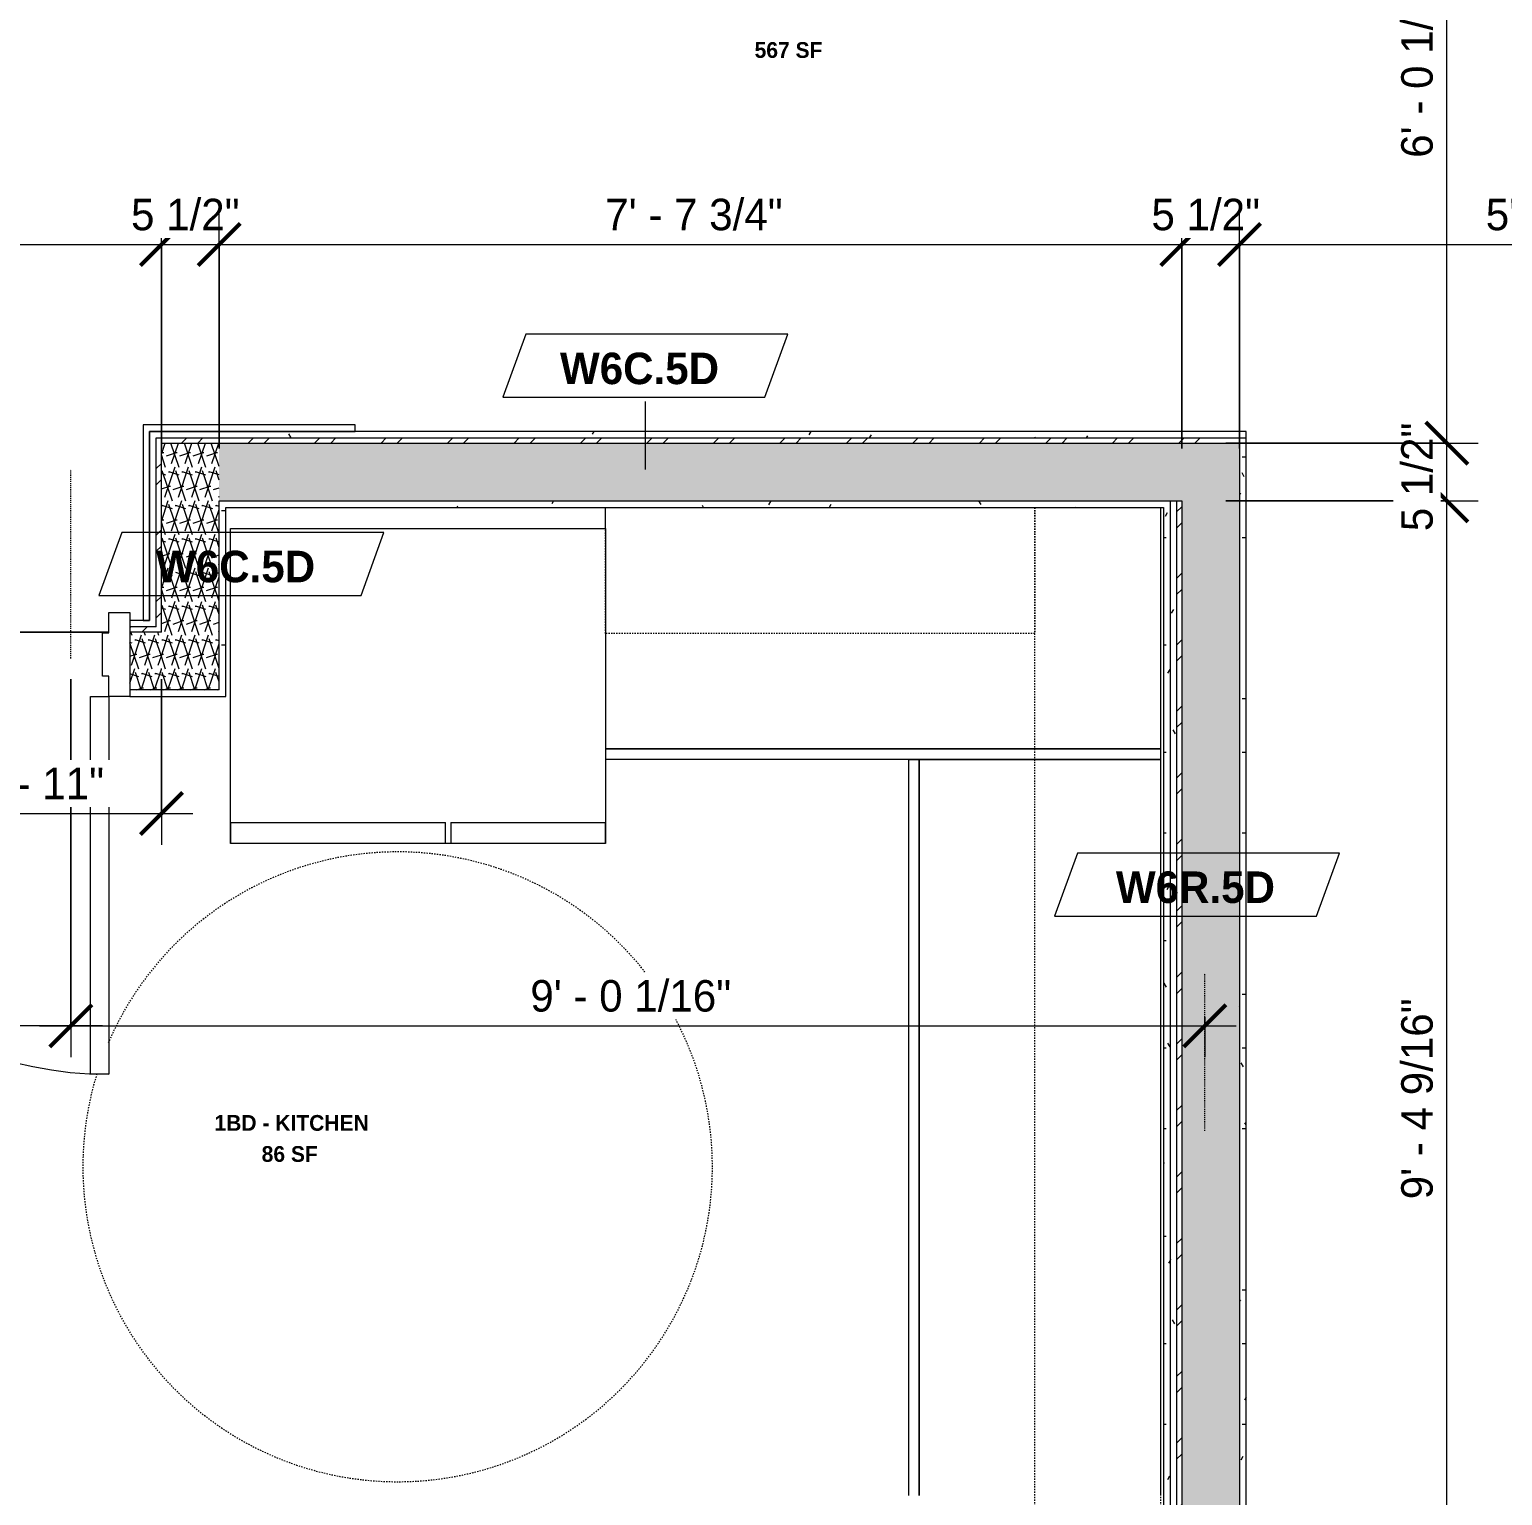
# Model space of a CAD drawing. Header units: inches. Extents: x -4058 to -1781, y 9814 to 12289.
# Drawn here: x -2749.8 to -2609.4, y 10279.3 to 10418.9 of the extents above; entities that cross this region are included whole.
import ezdxf

# ---------------------------------------------------------------- set-up
doc = ezdxf.new("R2010")
doc.units = ezdxf.units.IN
doc.header["$MEASUREMENT"] = 0
doc.linetypes.add('Dash', pattern=[0.25, 0.125, -0.125])
doc.linetypes.add('Dash 3_32_', pattern=[0.1875, 0.09375, -0.09375])
for name, color, linetype, lineweight in [('0-1', 7, 'Continuous', 5), ('0-4', 55, 'Continuous', 9), ('A-ANNO-DIMS', 211, 'Continuous', 9), ('A-ANNO-DIMS-32', 211, 'Continuous', 9), ('A-AREA-IDEN', 2, 'Continuous', 9), ('A-DETL-1', 90, 'Dash 3_32_', 9), ('A-DOOR-1', 7, 'Continuous', 9), ('A-DOOR-FRAM-1', 7, 'Continuous', 9), ('A-FLOR-1', 7, 'Continuous', 9), ('A-GENM', 5, 'Continuous', 9), ('A-GENM-2', 147, 'Dash', 9), ('A-WALL-1', 7, 'Continuous', 9), ('A-WALL-IDEN', 211, 'Continuous', 9), ('A-WALL-PATT-1', 9, 'Continuous', 9), ('I-WALL-2', 7, 'Continuous', 9), ('Q-CASE', 31, 'Continuous', 9), ('Q-CASE-HDLN', 31, 'Dash', 9), ('Q-SPCQ', 91, 'Continuous', 9)]:
    doc.layers.add(name, color=color, linetype=linetype, lineweight=lineweight)
doc.styles.add('Century Gothic', font='ufonts.com_century-gothic.ttf', dxfattribs={"height": 3})
doc.styles.add('Century Gothic_B', font='GOTHICB.TTF', dxfattribs={"height": 3})
doc.styles.add('Century Gothic_B_1', font='GOTHICB.TTF', dxfattribs={"height": 1.5})
doc.dimstyles.new('THE_DIMENSION_STRING_2', dxfattribs={"dimscale": 12, "dimtxt": 3.132505, "dimasz": 0.333333, "dimexe": 0.25, "dimexo": 0.166667, "dimgap": 0.041667, "dimtad": 1, "dimdec": 4, "dimrnd": 0.0625, "dimzin": 3, "dimdsep": 46, "dimlunit": 4, "dimtxsty": 'Century Gothic', "dimblk1": 'OBLIQUE', "dimblk2": 'OBLIQUE', "dimsah": 1, "dimcen": 0.09, "dimdle": 0.25, "dimazin": 0, "dimtfac": 1, "dimtdec": 4, "dimtix": 1, "dimtmove": 0, "dimatfit": 3, "dimfxl": 1, "dimtvp": 1, "dimtfill": 1, "dimfrac": 2, "dimtolj": 1, "dimtzin": 0, "dimarcsym": 2})
doc.dimstyles.new('THE_DIMENSION_STRING_4', dxfattribs={"dimscale": 12, "dimtxt": 3.132505, "dimasz": 0.333333, "dimexe": 0.25, "dimexo": 0.166667, "dimgap": 0.041667, "dimtad": 1, "dimdec": 4, "dimrnd": 0.0625, "dimzin": 3, "dimdsep": 46, "dimlunit": 4, "dimtxsty": 'Century Gothic', "dimblk1": 'OBLIQUE', "dimblk2": 'OBLIQUE', "dimsah": 1, "dimcen": 0.09, "dimdle": 0.25, "dimazin": 0, "dimtfac": 1, "dimtdec": 4, "dimtix": 1, "dimtmove": 0, "dimatfit": 3, "dimfxl": 1, "dimtvp": 1, "dimtfill": 1, "dimfrac": 2, "dimtolj": 1, "dimtzin": 0, "dimarcsym": 2})
doc.dimstyles.new('THE_DIMENSION_STRING_5', dxfattribs={"dimscale": 12, "dimtxt": 3.132505, "dimasz": 0.333333, "dimexe": 0.25, "dimexo": 0.166667, "dimgap": 0.041667, "dimtad": 1, "dimdec": 4, "dimrnd": 0.0625, "dimzin": 3, "dimdsep": 46, "dimlunit": 4, "dimtxsty": 'Century Gothic', "dimblk1": 'OBLIQUE', "dimblk2": 'OBLIQUE', "dimsah": 1, "dimcen": 0.09, "dimdle": 0.25, "dimazin": 0, "dimtfac": 1, "dimtdec": 4, "dimtix": 1, "dimtmove": 0, "dimatfit": 3, "dimfxl": 1, "dimtvp": 1, "dimtfill": 1, "dimfrac": 2, "dimtolj": 1, "dimtzin": 0, "dimarcsym": 2})
pattern_1 = [(0, (0, 0), (10.24, 2.56), [0.422, -7.258, 0.422, -7.258, -40.96]), (0, (0, 0), (10.24, 2.56), [-15.36, 0.422, -14.938, 0.422, -7.258, -17.92]), (0, (0, 0), (10.24, 2.56), [-38.4, 0.422, -4.698, 0.422, -12.378]), (120, (3.84, 1.28), (-7.33702503, 7.58810013), [0.422, -7.258, 0.422, -7.258, -40.96]), (120, (3.84, 1.28), (-7.33702503, 7.58810013), [-15.36, 0.422, -14.938, 0.422, -7.258, -17.92]), (120, (3.84, 1.28), (-7.33702503, 7.58810013), [-38.4, 0.422, -4.698, 0.422, -12.378]), (240, (5.12, 6.4), (-2.90297497, -10.14810013), [0.422, -7.258, 0.422, -7.258, -40.96]), (240, (5.12, 6.4), (-2.90297497, -10.14810013), [-15.36, 0.422, -14.938, 0.422, -7.258, -17.92]), (240, (5.12, 6.4), (-2.90297497, -10.14810013), [-38.4, 0.422, -4.698, 0.422, -12.378])]
pattern_2 = [(45, (0, 0), (-3.1678384, 3.1678384), []), (45, (0, 4.8), (-3.1678384, 3.1678384), [])]
pattern_3 = [(161.57, (0.16, 0.16), (-1.279773737, -0.000426766), [0, -9.107, 1.011, 0]), (18.43, (-0.16, 0.16), (-1.279773737, 0.000426766), [0, -9.107, 1.011, 0]), (108.43, (0.16, 0.16), (0.639452382, -3.199964008), [3.035, -7.083]), (71.57, (-0.16, 0.16), (0.639452382, 3.199964008), [3.035, -7.083])]

# ---------------------------------------------------------------- blocks, each defined once
blk = doc.blocks.new('CTR - 1st Phase - Shell_rvt-1-UNITS PLANS - 3RD FLOOR')
at = {"layer": 'A-FLOR-1'}
for p, q in [((-2742.24, 10361.54), (-2778.24, 10361.54)), ((-2778.24, 10361.54), (-2742.24, 10361.54))]:
    blk.add_line(p, q, dxfattribs=at)
blk = doc.blocks.new('HOLLOW METAL - UNIT DOOR-2191977-UNITS PLANS - 3RD FLOOR')
at = {"layer": 'A-DOOR-1'}
for p, q in [((16.25, -3.875), (18, -3.875)), ((16.25, -39.875), (16.25, -3.875)), ((18, -3.875), (18, -39.875)), ((18, -39.875), (16.25, -39.875))]:
    blk.add_line(p, q, dxfattribs=at)
blk.add_arc((18, -3.875), 36, 180, 270, dxfattribs=at)
at = {"layer": 'A-DOOR-FRAM-1'}
for p, q in [((-20, 4.125), (-18, 4.125)), ((-20, -3.875), (-20, 4.125)), ((-18, 4.125), (-18, 2.1875)), ((18, 4.125), (20, 4.125)), ((18, 2.1875), (18, 4.125)), ((20, 4.125), (20, -3.875)), ((-18, 2.1875), (-17.375, 2.1875)), ((-17.375, 2.1875), (-17.375, -1.9375)), ((17.375, 2.1875), (18, 2.1875)), ((17.375, -1.9375), (17.375, 2.1875)), ((-18, -1.9375), (-18, -3.875)), ((-17.375, -1.9375), (-18, -1.9375)), ((18, -1.9375), (17.375, -1.9375)), ((18, -3.875), (18, -1.9375)), ((-18, -3.875), (-20, -3.875)), ((20, -3.875), (18, -3.875))]:
    blk.add_line(p, q, dxfattribs=at)
blk = doc.blocks.new('CTR - 1st Phase - Common Walls_rvt-1-UNITS PLANS - 3RD FLOOR')
at = {"layer": 'A-WALL-PATT-1'}
h = blk.add_hatch(dxfattribs=at)
h.set_pattern_fill('FP_1', color=256, style=0, pattern_type=2)
h.set_pattern_definition(pattern_1)
h.paths.add_polyline_path([(-2737.74, 10380.04), (-2633.87, 10380.04), (-2633.87, 10380.66), (-2737.74, 10380.66)], flags=0)
h = blk.add_hatch(dxfattribs=at)
h.set_pattern_fill('FP_63', color=256, style=0, pattern_type=2)
h.set_pattern_definition(pattern_2)
h.paths.add_polyline_path([(-2737.74, 10361.54), (-2737.24, 10361.54), (-2737.24, 10380.04), (-2737.74, 10380.04), (-2737.74, 10362.04)], flags=0)
h = blk.add_hatch(dxfattribs=at)
h.set_pattern_fill('FP_63', color=256, style=0, pattern_type=2)
h.set_pattern_definition(pattern_2)
h.paths.add_polyline_path([(-2731.11, 10379.54), (-2634.5, 10379.54), (-2634.5, 10380.04), (-2737.24, 10380.04), (-2737.24, 10379.54), (-2731.74, 10379.54)], flags=0)
h = blk.add_hatch(dxfattribs=at)
h.set_pattern_fill('FP_1', color=256, style=0, pattern_type=2)
h.set_pattern_definition(pattern_1)
h.paths.add_polyline_path([(-2634.5, 10263.71), (-2633.87, 10263.71), (-2633.87, 10380.04), (-2634.5, 10380.04), (-2634.5, 10295.22)], flags=0)
h = blk.add_hatch(dxfattribs=at)
h.set_pattern_fill('FP_5', color=256, style=0, pattern_type=2)
h.set_pattern_definition(pattern_3)
h.paths.add_polyline_path([(-2737.24, 10356.04), (-2731.74, 10356.04), (-2731.74, 10379.54), (-2737.24, 10379.54), (-2737.24, 10361.54)], flags=0)
h = blk.add_hatch(dxfattribs=at)
h.set_pattern_fill('FP_5', color=256, style=0, pattern_type=2)
h.set_pattern_definition(pattern_3)
h.paths.add_polyline_path([(-2731.11, 10374.04), (-2640, 10374.04), (-2640, 10379.54), (-2731.74, 10379.54), (-2731.74, 10374.04)], flags=0)
h = blk.add_hatch(dxfattribs=at)
h.set_pattern_fill('FP_5', color=256, style=0, pattern_type=2)
h.set_pattern_definition(pattern_3)
h.paths.add_polyline_path([(-2634.5, 10263.71), (-2634.5, 10379.54), (-2640, 10379.54), (-2640, 10263.71), (-2637.03, 10263.71)], flags=0)
h = blk.add_hatch(dxfattribs=at)
h.set_pattern_fill('FP_1', color=256, style=0, pattern_type=2)
h.set_pattern_definition(pattern_1)
h.paths.add_polyline_path([(-2731.74, 10355.41), (-2731.11, 10355.41), (-2731.11, 10374.04), (-2731.74, 10374.04), (-2731.74, 10356.04)], flags=0)
h = blk.add_hatch(dxfattribs=at)
h.set_pattern_fill('FP_1', color=256, style=0, pattern_type=2)
h.set_pattern_definition(pattern_1)
h.paths.add_polyline_path([(-2731.11, 10373.41), (-2641.75, 10373.41), (-2641.75, 10374.04), (-2731.11, 10374.04)], flags=0)
h = blk.add_hatch(dxfattribs=at)
h.set_pattern_fill('FP_1', color=256, style=0, pattern_type=2)
h.set_pattern_definition(pattern_1)
h.paths.add_polyline_path([(-2641.75, 10263.71), (-2641.12, 10263.71), (-2641.12, 10374.04), (-2641.75, 10374.04), (-2641.75, 10295.22)], flags=0)
h = blk.add_hatch(dxfattribs=at)
h.set_pattern_fill('FP_1', color=256, style=0, pattern_type=2)
h.set_pattern_definition(pattern_1)
h.paths.add_polyline_path([(-2641.12, 10263.71), (-2640.5, 10263.71), (-2640.5, 10374.04), (-2641.12, 10374.04), (-2641.12, 10295.22)], flags=0)
h = blk.add_hatch(dxfattribs=at)
h.set_pattern_fill('FP_63', color=256, style=0, pattern_type=2)
h.set_pattern_definition(pattern_2)
h.paths.add_polyline_path([(-2640, 10263.71), (-2640, 10374.04), (-2640.5, 10374.04), (-2640.5, 10263.71)], flags=0)
h = blk.add_hatch(dxfattribs=at)
h.set_pattern_fill('FP_5', color=256, style=0, pattern_type=2)
h.set_pattern_definition(pattern_3)
h.paths.add_polyline_path([(-2796.02, 10356.04), (-2780.24, 10356.04), (-2780.24, 10361.54), (-2796.02, 10361.54)], flags=0)
h.paths.add_polyline_path([(-2740.24, 10356.04), (-2737.24, 10356.04), (-2737.24, 10361.54), (-2740.24, 10361.54), (-2740.24, 10357.35)], flags=0)
h = blk.add_hatch(dxfattribs=at)
h.set_pattern_fill('FP_1', color=256, style=0, pattern_type=2)
h.set_pattern_definition(pattern_1)
h.paths.add_polyline_path([(-2794.9, 10362.04), (-2780.24, 10362.04), (-2780.24, 10362.66), (-2795.52, 10362.66), (-2795.52, 10362.04)], flags=0)
h.paths.add_polyline_path([(-2740.24, 10362.04), (-2738.36, 10362.04), (-2738.36, 10362.66), (-2740.24, 10362.66)], flags=0)
h = blk.add_hatch(dxfattribs=at)
h.set_pattern_fill('FP_63', color=256, style=0, pattern_type=2)
h.set_pattern_definition(pattern_2)
h.paths.add_polyline_path([(-2794.9, 10361.54), (-2780.24, 10361.54), (-2780.24, 10362.04), (-2795.52, 10362.04), (-2795.52, 10361.54)], flags=0)
h.paths.add_polyline_path([(-2738.36, 10361.54), (-2737.74, 10361.54), (-2737.74, 10362.04), (-2740.24, 10362.04), (-2740.24, 10361.54)], flags=0)
h = blk.add_hatch(dxfattribs=at)
h.set_pattern_fill('FP_1', color=256, style=0, pattern_type=2)
h.set_pattern_definition(pattern_1)
h.paths.add_polyline_path([(-2803.27, 10355.41), (-2780.24, 10355.41), (-2780.24, 10356.04), (-2803.27, 10356.04)], flags=0)
h.paths.add_polyline_path([(-2738.36, 10355.41), (-2731.74, 10355.41), (-2731.74, 10356.04), (-2740.24, 10356.04), (-2740.24, 10355.41)], flags=0)
at = {"layer": 'A-WALL-1'}
for p, q in [((-2737.74, 10380.04), (-2737.24, 10380.04)), ((-2737.74, 10362.04), (-2737.74, 10380.04)), ((-2737.24, 10380.04), (-2731.11, 10380.04)), ((-2731.11, 10380.04), (-2641.75, 10380.04)), ((-2641.75, 10380.04), (-2634.5, 10380.04)), ((-2634.5, 10380.04), (-2634.5, 10379.54)), ((-2634.5, 10380.04), (-2633.87, 10380.04)), ((-2634.5, 10380.04), (-2634.5, 10379.54)), ((-2737.24, 10379.54), (-2731.74, 10379.54)), ((-2737.24, 10361.54), (-2737.24, 10379.54)), ((-2731.74, 10379.54), (-2731.11, 10379.54)), ((-2731.11, 10379.54), (-2641.75, 10379.54)), ((-2641.75, 10379.54), (-2640, 10379.54)), ((-2640, 10379.54), (-2634.5, 10379.54)), ((-2634.5, 10379.54), (-2634.5, 10263.71)), ((-2731.74, 10374.04), (-2731.11, 10374.04)), ((-2731.74, 10356.04), (-2731.74, 10374.04)), ((-2731.11, 10374.04), (-2641.75, 10374.04)), ((-2641.75, 10374.04), (-2641.12, 10374.04)), ((-2641.12, 10374.04), (-2641.12, 10263.71)), ((-2641.12, 10374.04), (-2640.5, 10374.04)), ((-2640.5, 10374.04), (-2640.5, 10263.71)), ((-2640.5, 10374.04), (-2640, 10374.04)), ((-2640, 10374.04), (-2640, 10263.71)), ((-2738.36, 10362.04), (-2740.24, 10362.04)), ((-2738.36, 10361.54), (-2740.24, 10361.54)), ((-2737.74, 10362.04), (-2738.36, 10362.04)), ((-2737.74, 10361.54), (-2738.36, 10361.54)), ((-2737.24, 10361.54), (-2737.74, 10361.54)), ((-2738.36, 10356.04), (-2740.24, 10356.04)), ((-2737.24, 10356.04), (-2738.36, 10356.04)), ((-2731.74, 10356.04), (-2737.24, 10356.04))]:
    blk.add_line(p, q, dxfattribs=at)
at = {"layer": 'I-WALL-2'}
for p, q in [((-2738.99, 10381.29), (-2738.99, 10362.66)), ((-2738.36, 10381.29), (-2738.99, 10381.29)), ((-2718.77, 10381.29), (-2738.36, 10381.29)), ((-2718.77, 10380.66), (-2718.77, 10381.29)), ((-2738.36, 10380.66), (-2738.36, 10362.66)), ((-2737.74, 10380.66), (-2738.36, 10380.66)), ((-2738.36, 10380.66), (-2718.77, 10380.66)), ((-2738.36, 10362.66), (-2738.36, 10380.66)), ((-2731.11, 10380.66), (-2737.74, 10380.66)), ((-2641.75, 10380.66), (-2731.11, 10380.66)), ((-2633.87, 10380.66), (-2641.75, 10380.66)), ((-2633.87, 10380.04), (-2633.87, 10380.66)), ((-2633.87, 10263.71), (-2633.87, 10380.04)), ((-2731.11, 10373.41), (-2641.75, 10373.41)), ((-2731.11, 10355.41), (-2731.11, 10373.41)), ((-2641.75, 10373.41), (-2641.75, 10263.71)), ((-2738.36, 10362.66), (-2740.24, 10362.66)), ((-2738.99, 10362.66), (-2738.36, 10362.66)), ((-2740.24, 10355.41), (-2738.36, 10355.41)), ((-2738.36, 10355.41), (-2731.74, 10355.41)), ((-2731.74, 10355.41), (-2731.11, 10355.41))]:
    blk.add_line(p, q, dxfattribs=at)
at = {"layer": '0-4'}
blk.add_blockref('HOLLOW METAL - UNIT DOOR-2191977-UNITS PLANS - 3RD FLOOR', (-2760.24, 10359.29), dxfattribs=at)
blk = doc.blocks.new('OD_CW_Upper Cabinet - OD_CW_Upper Cabinet-3856829-UNITS PLANS - 3RD FLOOR')
at = {"layer": 'Q-CASE-HDLN'}
for p, q in [((0.74, -24), (0.74, -12)), ((0.74, -12), (115.86, -12)), ((115.86, -12), (115.86, -24)), ((115.86, -24), (0.74, -24))]:
    blk.add_line(p, q, dxfattribs=at)
blk = doc.blocks.new('OD_CW_Base Cabinet - OD_CW_Base Cabinet-V71-UNITS PLANS - 3RD FLOOR')
at = {"layer": 'Q-CASE'}
for p, q in [((0.74, 0), (70.86, 0)), ((0.74, 0), (70.86, 0)), ((70.86, -1), (0.74, -1)), ((0.74, -1), (70.86, -1)), ((70.86, 0), (70.86, -24)), ((70.86, 0), (70.86, -1)), ((70.86, -1), (70.86, -24)), ((70.86, -24), (0.74, -24)), ((70.86, -24), (0.74, -24))]:
    blk.add_line(p, q, dxfattribs=at)
blk = doc.blocks.new('ADA Clearances - 5ft Circle-V106-UNITS PLANS - 3RD FLOOR')
at = {"layer": 'A-GENM-2'}
for start, end in [(0, 156.782), (162.8714, 0)]:
    blk.add_arc((0, 0), 30, start, end, dxfattribs=at)
blk = doc.blocks.new('OD_CW_Upper Cabinet - OD_CW_Upper Cabinet-3876543-UNITS PLANS - 3RD FLOOR')
at = {"layer": 'Q-CASE-HDLN'}
for p, q in [((0.74, -24), (0.74, -12)), ((0.74, -12), (41.64, -12)), ((41.64, -12), (41.64, -24)), ((41.64, -24), (0.74, -24))]:
    blk.add_line(p, q, dxfattribs=at)
blk = doc.blocks.new('OD_CW_Base Cabinet - OD_CW_Base Cabinet-V73-UNITS PLANS - 3RD FLOOR')
at = {"layer": 'Q-CASE'}
for p, q in [((0.74, -24), (0.74, 0)), ((0.74, 0), (53.64, 0)), ((0.74, -1), (0.74, 0)), ((0.74, 0), (53.64, 0)), ((53.64, -1), (0.74, -1)), ((0.74, -24), (0.74, -1)), ((0.74, -1), (53.64, -1)), ((53.64, -22), (53.64, -24)), ((53.64, -22), (53.64, -24))]:
    blk.add_line(p, q, dxfattribs=at)
blk = doc.blocks.new('Refrigerator_-_Side-by-Side_6047 - 36_ X 30_-1372843-UNITS PLANS - 3RD FLOOR')
at = {"layer": 'Q-SPCQ'}
for p, q in [((-17.88, 15.58), (17.87, 15.58)), ((-17.88, -14.42), (-17.88, 15.58)), ((-17.88, 15.58), (-3.13, 15.58)), ((-17.88, 15.58), (-17.88, 13.58)), ((-3.13, 13.58), (-3.13, 15.58)), ((-2.63, 15.58), (17.87, 15.58)), ((-2.63, 15.58), (-2.63, 13.58)), ((17.87, 15.58), (17.87, -14.42)), ((17.87, 13.58), (17.87, 15.58)), ((-3.13, 13.58), (-17.88, 13.58)), ((17.87, 13.58), (-2.63, 13.58)), ((17.87, -14.42), (-17.88, -14.42))]:
    blk.add_line(p, q, dxfattribs=at)
blk = doc.blocks.new('Wall Tag - Arch Wall-3956453-UNITS PLANS - 3RD FLOOR')
at = {"layer": 'A-WALL-IDEN'}
for p, q in [((-0.3561, 0.0937), (-0.4244, -0.0937)), ((0.4244, 0.0937), (-0.3561, 0.0937)), ((0.3561, -0.0937), (0.4244, 0.0937)), ((-0.4244, -0.0937), (0.3561, -0.0937))]:
    blk.add_line(p, q, dxfattribs=at)
blk = doc.blocks.new('DIMBLOCK408-UNITS PLANS - 3RD FLOOR')
at = {"layer": 'A-ANNO-DIMS-32'}
for p, q in [((-2745.86, 10357.04), (-2745.86, 10321.04)), ((-2745.86, 10324.04), (-2745.86, 10357.04)), ((-2812.02, 10339.04), (-2812.02, 10321.04)), ((-2812.02, 10324.04), (-2812.02, 10339.04)), ((-2742.86, 10324.04), (-2812.02, 10324.04))]:
    blk.add_line(p, q, dxfattribs=at)
at = {"layer": 'A-ANNO-DIMS-32', "lineweight": 50}
for p, q in [((-2812.02, 10324.04), (-2810.02, 10326.04)), ((-2745.86, 10324.04), (-2743.86, 10326.04)), ((-2812.02, 10324.04), (-2814.02, 10322.04)), ((-2745.86, 10324.04), (-2747.86, 10322.04))]:
    blk.add_line(p, q, dxfattribs=at)
at = {"layer": 'A-ANNO-DIMS-32', "color": 0, "insert": (-2789.19, 10328.39), "char_height": 3, "width": 24.5827, "attachment_point": 1, "line_spacing_factor": 0.984502, "style": 'Century Gothic', "bg_fill": 3, "box_fill_scale": 1.25, "bg_fill_color": 256, "bg_fill_true_color": 13158600, "bg_fill_transparency": 0}
blk.add_mtext('5\' - 6 3/16"', dxfattribs=at)
blk = doc.blocks.new('_Oblique')
at = {"color": 0, "linetype": 'ByBlock', "lineweight": -2}
blk.add_line((-0.5, -0.5), (0.5, 0.5), dxfattribs=at)
blk = doc.blocks.new('DIMBLOCK869-UNITS PLANS - 3RD FLOOR')
at = {"layer": 'A-ANNO-DIMS-32'}
for p, q in [((-2745.86, 10357.04), (-2745.86, 10321.04)), ((-2745.86, 10324.04), (-2745.86, 10357.04)), ((-2637.81, 10324.87), (-2637.81, 10321.04)), ((-2637.81, 10324.04), (-2637.81, 10324.87)), ((-2748.86, 10324.04), (-2634.81, 10324.04))]:
    blk.add_line(p, q, dxfattribs=at)
at = {"layer": 'A-ANNO-DIMS-32', "lineweight": 50}
for p, q in [((-2745.86, 10324.04), (-2743.86, 10326.04)), ((-2637.81, 10324.04), (-2635.81, 10326.04)), ((-2745.86, 10324.04), (-2747.86, 10322.04)), ((-2637.81, 10324.04), (-2639.81, 10322.04))]:
    blk.add_line(p, q, dxfattribs=at)
at = {"layer": 'A-ANNO-DIMS-32', "color": 0, "insert": (-2702.08, 10328.39), "char_height": 3, "width": 24.5827, "attachment_point": 1, "line_spacing_factor": 0.984502, "style": 'Century Gothic', "bg_fill": 3, "box_fill_scale": 1.25, "bg_fill_color": 256, "bg_fill_true_color": 13158600, "bg_fill_transparency": 0}
blk.add_mtext('9\' - 0 1/16"', dxfattribs=at)
blk = doc.blocks.new('DIMBLOCK1139-UNITS PLANS - 3RD FLOOR')
at = {"layer": 'A-ANNO-DIMS-32'}
for p, q in [((-2796.02, 10379.04), (-2796.02, 10401.47)), ((-2737.24, 10379.04), (-2737.24, 10401.47)), ((-2796.02, 10398.47), (-2737.24, 10398.47)), ((-2796.02, 10398.47), (-2796.02, 10379.04)), ((-2737.24, 10398.47), (-2737.24, 10379.04))]:
    blk.add_line(p, q, dxfattribs=at)
at = {"layer": 'A-ANNO-DIMS-32', "lineweight": 50}
for p, q in [((-2796.02, 10398.47), (-2794.02, 10400.47)), ((-2737.24, 10398.47), (-2735.24, 10400.47)), ((-2796.02, 10398.47), (-2798.02, 10396.47)), ((-2737.24, 10398.47), (-2739.24, 10396.47))]:
    blk.add_line(p, q, dxfattribs=at)
at = {"layer": 'A-ANNO-DIMS-32', "color": 0, "insert": (-2779.21, 10402.82), "char_height": 3, "width": 30.1914, "attachment_point": 1, "line_spacing_factor": 0.984502, "style": 'Century Gothic', "bg_fill": 3, "box_fill_scale": 1.25, "bg_fill_color": 256, "bg_fill_true_color": 13158600, "bg_fill_transparency": 0}
blk.add_mtext('4\' - 10 13/16"', dxfattribs=at)
blk = doc.blocks.new('DIMBLOCK1140-UNITS PLANS - 3RD FLOOR')
at = {"layer": 'A-ANNO-DIMS-32'}
for p, q in [((-2737.24, 10379.04), (-2737.24, 10401.47)), ((-2731.74, 10379.04), (-2731.74, 10401.47)), ((-2737.24, 10398.47), (-2731.74, 10398.47)), ((-2737.24, 10398.47), (-2737.24, 10379.04)), ((-2731.74, 10398.47), (-2731.74, 10379.04))]:
    blk.add_line(p, q, dxfattribs=at)
at = {"layer": 'A-ANNO-DIMS-32', "lineweight": 50}
for p, q in [((-2737.24, 10398.47), (-2735.24, 10400.47)), ((-2731.74, 10398.47), (-2729.74, 10400.47)), ((-2737.24, 10398.47), (-2739.24, 10396.47)), ((-2731.74, 10398.47), (-2733.74, 10396.47))]:
    blk.add_line(p, q, dxfattribs=at)
at = {"layer": 'A-ANNO-DIMS-32', "color": 0, "insert": (-2740.13, 10402.82), "char_height": 3, "width": 13.5444, "attachment_point": 1, "line_spacing_factor": 0.984502, "style": 'Century Gothic', "bg_fill": 3, "box_fill_scale": 1.25, "bg_fill_color": 256, "bg_fill_true_color": 13158600, "bg_fill_transparency": 0}
blk.add_mtext('5 1/2"', dxfattribs=at)
blk = doc.blocks.new('DIMBLOCK1141-UNITS PLANS - 3RD FLOOR')
at = {"layer": 'A-ANNO-DIMS-32'}
for p, q in [((-2731.74, 10379.04), (-2731.74, 10401.47)), ((-2640, 10379.04), (-2640, 10401.47)), ((-2731.74, 10398.47), (-2640, 10398.47)), ((-2731.74, 10398.47), (-2731.74, 10379.04)), ((-2640, 10398.47), (-2640, 10379.04))]:
    blk.add_line(p, q, dxfattribs=at)
at = {"layer": 'A-ANNO-DIMS-32', "lineweight": 50}
for p, q in [((-2731.74, 10398.47), (-2729.74, 10400.47)), ((-2640, 10398.47), (-2638, 10400.47)), ((-2731.74, 10398.47), (-2733.74, 10396.47)), ((-2640, 10398.47), (-2642, 10396.47))]:
    blk.add_line(p, q, dxfattribs=at)
at = {"layer": 'A-ANNO-DIMS-32', "color": 0, "insert": (-2694.94, 10402.82), "char_height": 3, "width": 21.7784, "attachment_point": 1, "line_spacing_factor": 0.984502, "style": 'Century Gothic', "bg_fill": 3, "box_fill_scale": 1.25, "bg_fill_color": 256, "bg_fill_true_color": 13158600, "bg_fill_transparency": 0}
blk.add_mtext('7\' - 7 3/4"', dxfattribs=at)
blk = doc.blocks.new('DIMBLOCK1142-UNITS PLANS - 3RD FLOOR')
at = {"layer": 'A-ANNO-DIMS-32'}
for p, q in [((-2640, 10379.04), (-2640, 10401.47)), ((-2634.5, 10379.04), (-2634.5, 10401.47)), ((-2640, 10398.47), (-2634.5, 10398.47)), ((-2640, 10398.47), (-2640, 10379.04)), ((-2634.5, 10398.47), (-2634.5, 10379.04))]:
    blk.add_line(p, q, dxfattribs=at)
at = {"layer": 'A-ANNO-DIMS-32', "lineweight": 50}
for p, q in [((-2640, 10398.47), (-2638, 10400.47)), ((-2634.5, 10398.47), (-2632.5, 10400.47)), ((-2640, 10398.47), (-2642, 10396.47)), ((-2634.5, 10398.47), (-2636.5, 10396.47))]:
    blk.add_line(p, q, dxfattribs=at)
at = {"layer": 'A-ANNO-DIMS-32', "color": 0, "insert": (-2642.89, 10402.82), "char_height": 3, "width": 13.5444, "attachment_point": 1, "line_spacing_factor": 0.984502, "style": 'Century Gothic', "bg_fill": 3, "box_fill_scale": 1.25, "bg_fill_color": 256, "bg_fill_true_color": 13158600, "bg_fill_transparency": 0}
blk.add_mtext('5 1/2"', dxfattribs=at)
blk = doc.blocks.new('DIMBLOCK1143-UNITS PLANS - 3RD FLOOR')
at = {"layer": 'A-ANNO-DIMS-32'}
for p, q in [((-2634.5, 10379.04), (-2634.5, 10401.47)), ((-2567.07, 10379.04), (-2567.07, 10401.47)), ((-2634.5, 10398.47), (-2567.07, 10398.47)), ((-2634.5, 10398.47), (-2634.5, 10379.04)), ((-2567.07, 10398.47), (-2567.07, 10379.04))]:
    blk.add_line(p, q, dxfattribs=at)
at = {"layer": 'A-ANNO-DIMS-32', "lineweight": 50}
for p, q in [((-2634.5, 10398.47), (-2632.5, 10400.47)), ((-2567.07, 10398.47), (-2565.07, 10400.47)), ((-2634.5, 10398.47), (-2636.5, 10396.47)), ((-2567.07, 10398.47), (-2569.07, 10396.47))]:
    blk.add_line(p, q, dxfattribs=at)
at = {"layer": 'A-ANNO-DIMS-32', "color": 0, "insert": (-2611.03, 10402.82), "char_height": 3, "width": 24.5827, "attachment_point": 1, "line_spacing_factor": 0.984502, "style": 'Century Gothic', "bg_fill": 3, "box_fill_scale": 1.25, "bg_fill_color": 256, "bg_fill_true_color": 13158600, "bg_fill_transparency": 0}
blk.add_mtext('5\' - 7 7/16"', dxfattribs=at)
blk = doc.blocks.new('DIMBLOCK1160-UNITS PLANS - 3RD FLOOR')
at = {"layer": 'A-ANNO-DIMS-32', "lineweight": 50}
for p, q in [((-2614.75, 10374.04), (-2616.75, 10376.04)), ((-2614.75, 10374.04), (-2612.75, 10372.04)), ((-2614.75, 10261.46), (-2616.75, 10263.46)), ((-2614.75, 10261.46), (-2612.75, 10259.46))]:
    blk.add_line(p, q, dxfattribs=at)
at = {"layer": 'A-ANNO-DIMS-32'}
for p, q in [((-2635.81, 10374.04), (-2611.75, 10374.04)), ((-2614.75, 10374.04), (-2635.81, 10374.04)), ((-2614.75, 10261.46), (-2614.75, 10374.04)), ((-2615.57, 10261.46), (-2611.75, 10261.46)), ((-2614.75, 10261.46), (-2615.57, 10261.46))]:
    blk.add_line(p, q, dxfattribs=at)
at = {"layer": 'A-ANNO-DIMS-32', "color": 0, "insert": (-2619.09, 10307.51), "char_height": 3, "width": 24.5827, "attachment_point": 1, "rotation": 90, "line_spacing_factor": 0.984502, "style": 'Century Gothic', "bg_fill": 3, "box_fill_scale": 1.25, "bg_fill_color": 256, "bg_fill_true_color": 13158600, "bg_fill_transparency": 0}
blk.add_mtext('9\' - 4 9/16"', dxfattribs=at)
blk = doc.blocks.new('DIMBLOCK1161-UNITS PLANS - 3RD FLOOR')
at = {"layer": 'A-ANNO-DIMS-32', "lineweight": 50}
for p, q in [((-2614.75, 10379.54), (-2616.75, 10381.54)), ((-2614.75, 10379.54), (-2612.75, 10377.54)), ((-2614.75, 10374.04), (-2616.75, 10376.04)), ((-2614.75, 10374.04), (-2612.75, 10372.04))]:
    blk.add_line(p, q, dxfattribs=at)
at = {"layer": 'A-ANNO-DIMS-32'}
for p, q in [((-2635.81, 10379.54), (-2611.75, 10379.54)), ((-2614.75, 10379.54), (-2635.81, 10379.54)), ((-2614.75, 10374.04), (-2614.75, 10379.54)), ((-2635.81, 10374.04), (-2611.75, 10374.04)), ((-2614.75, 10374.04), (-2635.81, 10374.04))]:
    blk.add_line(p, q, dxfattribs=at)
at = {"layer": 'A-ANNO-DIMS-32', "color": 0, "insert": (-2619.09, 10371.15), "char_height": 3, "width": 13.5444, "attachment_point": 1, "rotation": 90, "line_spacing_factor": 0.984502, "style": 'Century Gothic', "bg_fill": 3, "box_fill_scale": 1.25, "bg_fill_color": 256, "bg_fill_true_color": 13158600, "bg_fill_transparency": 0}
blk.add_mtext('5 1/2"', dxfattribs=at)
blk = doc.blocks.new('DIMBLOCK1162-UNITS PLANS - 3RD FLOOR')
at = {"layer": 'A-ANNO-DIMS-32', "lineweight": 50}
for p, q in [((-2614.75, 10452.04), (-2616.75, 10454.04)), ((-2614.75, 10452.04), (-2612.75, 10450.04)), ((-2614.75, 10379.54), (-2616.75, 10381.54)), ((-2614.75, 10379.54), (-2612.75, 10377.54))]:
    blk.add_line(p, q, dxfattribs=at)
at = {"layer": 'A-ANNO-DIMS-32'}
for p, q in [((-2615.57, 10452.04), (-2611.75, 10452.04)), ((-2614.75, 10452.04), (-2615.57, 10452.04)), ((-2614.75, 10379.54), (-2614.75, 10452.04)), ((-2635.81, 10379.54), (-2611.75, 10379.54)), ((-2614.75, 10379.54), (-2635.81, 10379.54))]:
    blk.add_line(p, q, dxfattribs=at)
at = {"layer": 'A-ANNO-DIMS-32', "color": 0, "insert": (-2619.09, 10406.72), "char_height": 3, "width": 21.7784, "attachment_point": 1, "rotation": 90, "line_spacing_factor": 0.984502, "style": 'Century Gothic', "bg_fill": 3, "box_fill_scale": 1.25, "bg_fill_color": 256, "bg_fill_true_color": 13158600, "bg_fill_transparency": 0}
blk.add_mtext('6\' - 0 1/2"', dxfattribs=at)
blk = doc.blocks.new('DIMBLOCK1179-UNITS PLANS - 3RD FLOOR')
at = {"layer": 'A-ANNO-DIMS-32'}
for p, q in [((-2737.24, 10357.04), (-2737.24, 10341.27)), ((-2737.24, 10344.27), (-2737.24, 10357.04)), ((-2760.24, 10345.1), (-2760.24, 10341.27)), ((-2760.24, 10344.27), (-2760.24, 10345.1)), ((-2763.24, 10344.27), (-2734.24, 10344.27))]:
    blk.add_line(p, q, dxfattribs=at)
at = {"layer": 'A-ANNO-DIMS-32', "lineweight": 50}
for p, q in [((-2760.24, 10344.27), (-2758.24, 10346.27)), ((-2737.24, 10344.27), (-2735.24, 10346.27)), ((-2760.24, 10344.27), (-2762.24, 10342.27)), ((-2737.24, 10344.27), (-2739.24, 10342.27))]:
    blk.add_line(p, q, dxfattribs=at)
at = {"layer": 'A-ANNO-DIMS-32', "color": 0, "insert": (-2755.15, 10348.62), "char_height": 3, "width": 15.394, "attachment_point": 1, "line_spacing_factor": 0.984502, "style": 'Century Gothic', "bg_fill": 3, "box_fill_scale": 1.25, "bg_fill_color": 256, "bg_fill_true_color": 13158600, "bg_fill_transparency": 0}
blk.add_mtext('1\' - 11"', dxfattribs=at)

msp = doc.modelspace()

# ---------------------------------------------------------------- linework, layer by layer
at = {"layer": 'A-DETL-1'}
for p, q in [((-2745.86124, 10359.0394), (-2745.86124, 10377.0394)), ((-2745.86124, 10359.0394), (-2745.86124, 10365.2894)), ((-2637.81124, 10314.0394), (-2637.81124, 10329.0394))]:
    msp.add_line(p, q, dxfattribs=at)
at = {"layer": 'A-WALL-IDEN'}
msp.add_line((-2691.11749, 10377.0394), (-2691.11749, 10383.49435), dxfattribs=at)

# ---------------------------------------------------------------- block references
at = {"layer": '0-1'}
for name in ['CTR - 1st Phase - Shell_rvt-1-UNITS PLANS - 3RD FLOOR', 'CTR - 1st Phase - Common Walls_rvt-1-UNITS PLANS - 3RD FLOOR']:
    msp.add_blockref(name, (0, 0), dxfattribs=at)
at = {"layer": 'A-GENM'}
msp.add_blockref('ADA Clearances - 5ft Circle-V106-UNITS PLANS - 3RD FLOOR', (-2714.72374, 10310.6019), dxfattribs=at)
at = {"layer": 'A-WALL-IDEN', "xscale": 31.99999999999999, "yscale": 31.99999999999999, "zscale": 31.99999999999999}
for p in [(-2691.11749, 10386.91237), (-2729.60921, 10368.0394), (-2638.55544, 10337.49065)]:
    msp.add_blockref('Wall Tag - Arch Wall-3956453-UNITS PLANS - 3RD FLOOR', p, dxfattribs=at)
at = {"layer": 'Q-CASE'}
for name, p, rotation in [('OD_CW_Upper Cabinet - OD_CW_Upper Cabinet-3876543-UNITS PLANS - 3RD FLOOR', (-2653.27353, 10349.4144), 180), ('OD_CW_Base Cabinet - OD_CW_Base Cabinet-V73-UNITS PLANS - 3RD FLOOR', (-2641.27353, 10349.4144), 180), ('OD_CW_Upper Cabinet - OD_CW_Upper Cabinet-3856829-UNITS PLANS - 3RD FLOOR', (-2666.01124, 10257.55169), 90.000000000001), ('OD_CW_Base Cabinet - OD_CW_Base Cabinet-V71-UNITS PLANS - 3RD FLOOR', (-2666.01124, 10278.55169), 89.99999999999937)]:
    msp.add_blockref(name, p, dxfattribs=dict(at, rotation=rotation))
at = {"layer": 'Q-SPCQ', "rotation": 180}
msp.add_blockref('Refrigerator_-_Side-by-Side_6047 - 36_ X 30_-1372843-UNITS PLANS - 3RD FLOOR', (-2712.78624, 10356.99219), dxfattribs=at)

# ---------------------------------------------------------------- texts
at = {"layer": 'A-AREA-IDEN', "char_height": 1.5, "attachment_point": 1, "style": 'Century Gothic_B_1'}
for s, insert, width in [('567 SF', (-2680.70676, 10417.73863), 7.07), ('1BD - KITCHEN', (-2732.18064, 10315.5362), 16.665), ('86 SF', (-2727.683, 10312.5745), 5.757)]:
    msp.add_mtext(s, dxfattribs=dict(at, insert=insert, width=width))
at = {"layer": 'A-WALL-IDEN', "char_height": 3, "attachment_point": 1, "style": 'Century Gothic_B'}
for s, insert, width in [('W6C.5D', (-2699.25309, 10388.1599), 19.594), ('W6C.5D', (-2737.74482, 10369.28693), 19.594), ('W6R.5D', (-2646.2753, 10338.73818), 18.584)]:
    msp.add_mtext(s, dxfattribs=dict(at, insert=insert, width=width))

# ---------------------------------------------------------------- next in the draw order: dimensions: what is measured, and where the dimension line sits
at = {"layer": 'A-ANNO-DIMS'}
for base, p1, p2, dimstyle, override, picture, middle in [((-2737.23624, 10398.47019), (-2796.02374, 10377.0394), (-2737.23624, 10377.0394), 'THE_DIMENSION_STRING_5', {"dimpost": '<>', "dimfxl": 58.7875}, 'DIMBLOCK1139-UNITS PLANS - 3RD FLOOR', (-2766.62999, 10400.71186)), ((-2812.02374, 10324.04114), (-2745.86124, 10359.0394), (-2812.02374, 10341.0394), 'THE_DIMENSION_STRING_2', {"dimpost": '<>', "dimfxl": 68.567313}, 'DIMBLOCK408-UNITS PLANS - 3RD FLOOR', (-2778.94249, 10326.28281))]:
    dim = msp.add_linear_dim(base=base, p1=p1, p2=p2, dimstyle=dimstyle, override=override, dxfattribs=at)
    dim.commit()
    dim.dimension.update_dxf_attribs({"geometry": picture, "text_midpoint": middle})

# ---------------------------------------------------------------- next in the draw order: dimensions: what is measured, and where the dimension line sits
for base, p1, p2, dimstyle, override, picture, middle in [((-2731.73624, 10398.47019), (-2737.23624, 10377.0394), (-2731.73624, 10377.0394), 'THE_DIMENSION_STRING_5', {"dimpost": '<>', "dimfxl": 5.5}, 'DIMBLOCK1140-UNITS PLANS - 3RD FLOOR', (-2734.48624, 10400.71186)), ((-2637.81124, 10324.04114), (-2745.86124, 10359.0394), (-2637.81124, 10326.86957), 'THE_DIMENSION_STRING_4', {"dimpost": '<>', "dimfxl": 112.737307}, 'DIMBLOCK869-UNITS PLANS - 3RD FLOOR', (-2691.83624, 10326.28281))]:
    dim = msp.add_linear_dim(base=base, p1=p1, p2=p2, dimstyle=dimstyle, override=override, dxfattribs=at)
    dim.commit()
    dim.dimension.update_dxf_attribs({"geometry": picture, "text_midpoint": middle})

# ---------------------------------------------------------------- next in the draw order: dimensions: what is measured, and where the dimension line sits
for base, p1, p2, override, picture, middle in [((-2639.99874, 10398.47019), (-2731.73624, 10377.0394), (-2639.99874, 10377.0394), {"dimpost": '<>', "dimfxl": 91.7375}, 'DIMBLOCK1141-UNITS PLANS - 3RD FLOOR', (-2685.86749, 10400.71186)), ((-2737.23624, 10344.27147), (-2760.23624, 10347.09989), (-2737.23624, 10359.0394), {"dimpost": '<>', "dimfxl": 25.914314}, 'DIMBLOCK1179-UNITS PLANS - 3RD FLOOR', (-2748.73624, 10346.27147))]:
    dim = msp.add_linear_dim(base=base, p1=p1, p2=p2, dimstyle='THE_DIMENSION_STRING_5', override=override, dxfattribs=at)
    dim.commit()
    dim.dimension.update_dxf_attribs({"geometry": picture, "text_midpoint": middle})
dim = msp.add_linear_dim(base=(-2614.74587, 10374.0394), p1=(-2617.5743, 10261.46361), p2=(-2637.81124, 10374.0394), angle=90, dimstyle='THE_DIMENSION_STRING_5', override={"dimpost": '<>', "dimfxl": 114.380244}, dxfattribs=at)
dim.commit()
dim.dimension.update_dxf_attribs({"geometry": 'DIMBLOCK1160-UNITS PLANS - 3RD FLOOR', "text_midpoint": (-2616.98754, 10317.75151)})

# ---------------------------------------------------------------- next in the draw order: dimensions: what is measured, and where the dimension line sits
dim = msp.add_linear_dim(base=(-2634.49874, 10398.47019), p1=(-2639.99874, 10377.0394), p2=(-2634.49874, 10377.0394), dimstyle='THE_DIMENSION_STRING_5', override={"dimpost": '<>', "dimfxl": 5.5}, dxfattribs=at)
dim.commit()
dim.dimension.update_dxf_attribs({"geometry": 'DIMBLOCK1142-UNITS PLANS - 3RD FLOOR', "text_midpoint": (-2637.24874, 10400.71186)})

# ---------------------------------------------------------------- next in the draw order: dimensions: what is measured, and where the dimension line sits
dim = msp.add_linear_dim(base=(-2567.07374, 10398.47019), p1=(-2634.49874, 10377.0394), p2=(-2567.07374, 10377.0394), dimstyle='THE_DIMENSION_STRING_5', override={"dimpost": '<>', "dimfxl": 67.425}, dxfattribs=at)
dim.commit()
dim.dimension.update_dxf_attribs({"geometry": 'DIMBLOCK1143-UNITS PLANS - 3RD FLOOR', "text_midpoint": (-2600.78624, 10400.71186)})

# ---------------------------------------------------------------- next in the draw order: dimensions: what is measured, and where the dimension line sits
dim = msp.add_linear_dim(base=(-2614.74587, 10379.5394), p1=(-2637.81124, 10374.0394), p2=(-2637.81124, 10379.5394), angle=90, dimstyle='THE_DIMENSION_STRING_5', override={"dimpost": '<>', "dimfxl": 5.5}, dxfattribs=at)
dim.commit()
dim.dimension.update_dxf_attribs({"geometry": 'DIMBLOCK1161-UNITS PLANS - 3RD FLOOR', "text_midpoint": (-2616.98754, 10376.7894)})

# ---------------------------------------------------------------- next in the draw order: dimensions: what is measured, and where the dimension line sits
dim = msp.add_linear_dim(base=(-2614.74587, 10452.0394), p1=(-2637.81124, 10379.5394), p2=(-2617.5743, 10452.0394), angle=90, dimstyle='THE_DIMENSION_STRING_5', override={"dimpost": '<>', "dimfxl": 75.2714}, dxfattribs=at)
dim.commit()
dim.dimension.update_dxf_attribs({"geometry": 'DIMBLOCK1162-UNITS PLANS - 3RD FLOOR', "text_midpoint": (-2616.98754, 10415.7894)})

doc.saveas('drawing.dxf')
